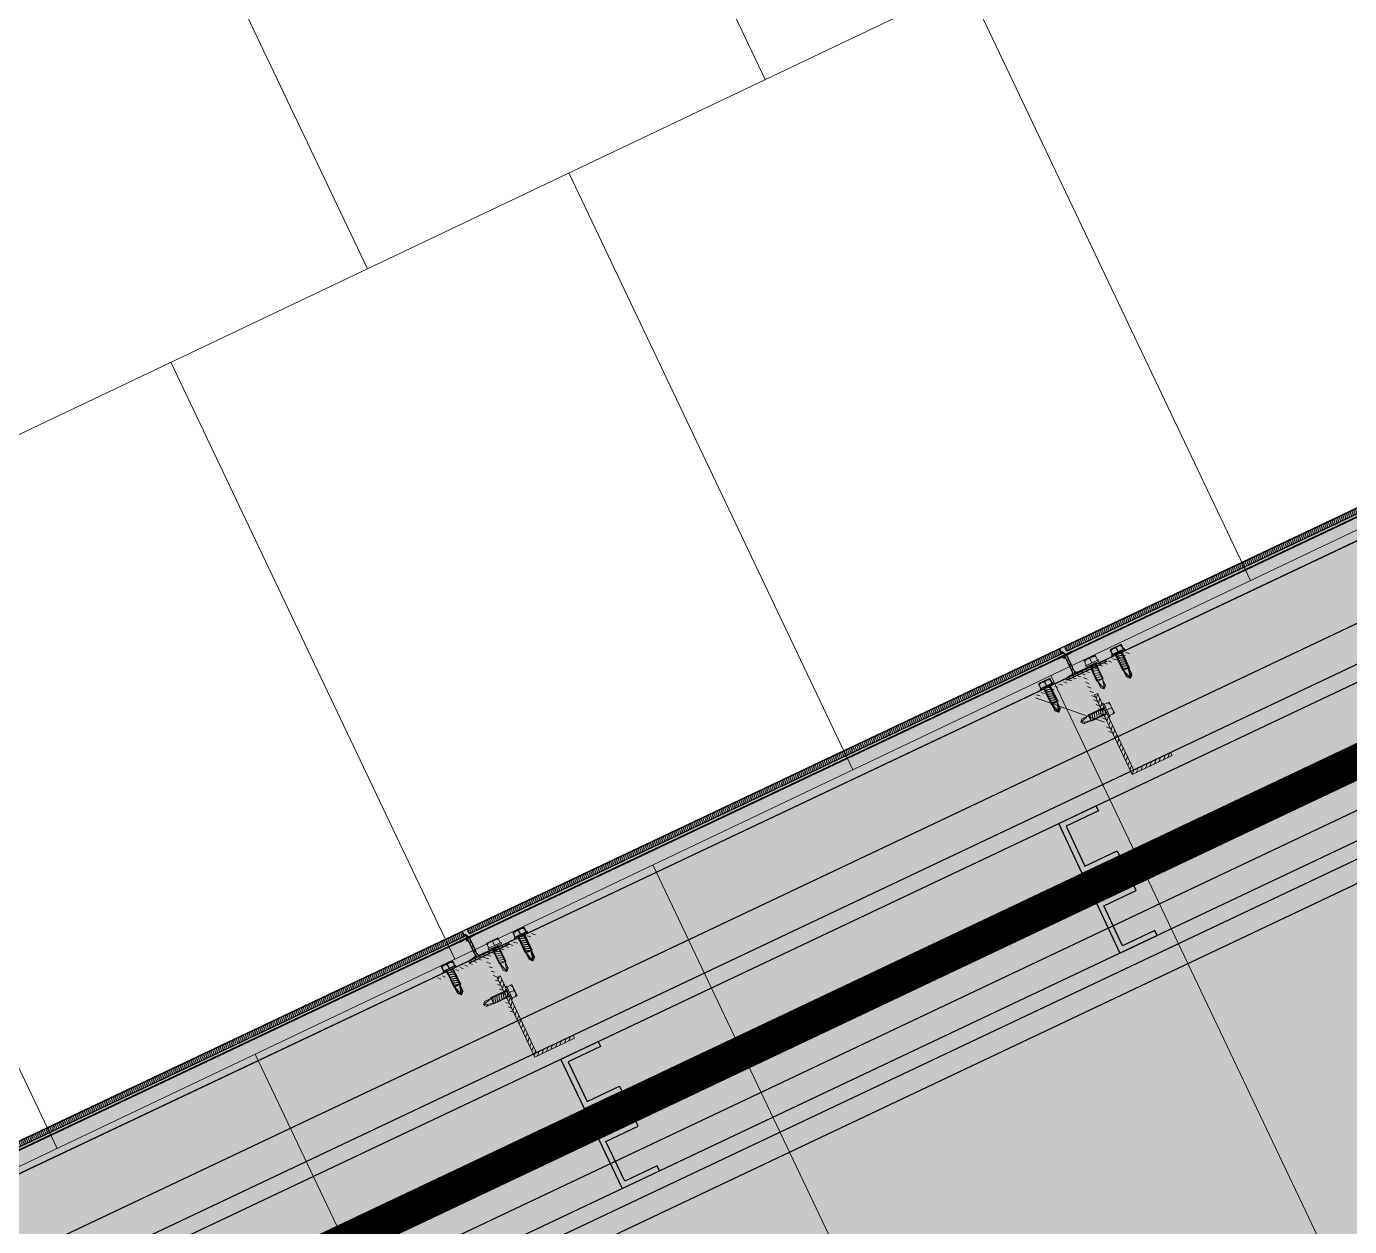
# Model space of a CAD drawing. Header units: metres. Extents: x 678805 to 1359287, y 2747329 to 5497370.
# Drawn here: x 679662.355 to 679663.557, y 2748571.161 to 2748572.25 of the extents above; entities that cross this region are included whole.
import ezdxf

# ---------------------------------------------------------------- set-up
doc = ezdxf.new("R2010")
doc.units = ezdxf.units.M
doc.linetypes.add('XREF_MON_BUILDINGS$0$Hidden', pattern=[0.004, 0.002, -0.002])
doc.linetypes.add('XREF_MON_SFT_TREES$0$HIDDEN', pattern=[0.375, 0.25, -0.125])
for name, color, linetype in [('00_XREF_MON_HSC_PAVEMENT', 7, 'Continuous'), ('00_XREF_TWQ_BUILDINGS', 7, 'Continuous'), ('00_XREF_TWQ_SFT_TREES', 7, 'Continuous'), ('XREF_MON_BUILDINGS$0$00-Modulos DEFINIDOS', 7, 'Continuous'), ('XREF_MON_BUILDINGS$0$00-Modulos ROOFS', 2, 'Continuous'), ('XREF_MON_BUILDINGS$0$02-L-01_Structure t2', 7, 'Continuous'), ('XREF_MON_BUILDINGS$0$02-L-01_Struture aux', 4, 'Continuous'), ('XREF_MON_BUILDINGS$0$02-L-Insulation', 252, 'Continuous'), ('XREF_MON_BUILDINGS$0$02-L-INT Panel', 5, 'Continuous'), ('XREF_MON_BUILDINGS$0$02-L-panel', 5, 'Continuous'), ('XREF_MON_SFT_TREES$0$SL_TREE_CANOPY', 251, 'XREF_MON_SFT_TREES$0$HIDDEN')]:
    doc.layers.add(name, color=color, linetype=linetype)
doc.layers.add('XREF_MON_BUILDINGS$0$0-WIPEOUTS', color=7, linetype='Continuous', true_color=0xffffff)
doc.layers.add('XREF_MON_SFT_TREES$0$SL_TREE_ZIZIPHUS_SPINA', color=7, linetype='Continuous', true_color=0xc6d408)
doc.layers.add('XREF_MON_BUILDINGS$0$00-AUX STRUCTURE', color=3, linetype='Continuous', plot=False)
for name, color, linetype, lineweight in [('XREF_MON_BUILDINGS$0$02-H-251', 251, 'Continuous', 0), ('XREF_MON_BUILDINGS$0$02-H-254', 254, 'Continuous', 0), ('XREF_MON_BUILDINGS$0$02-L-01_Structure L', 7, 'Continuous', 5), ('XREF_MON_BUILDINGS$0$02-L-01_Structure T', 8, 'Continuous', 5)]:
    doc.layers.add(name, color=color, linetype=linetype, lineweight=lineweight)
for name, color, linetype, lineweight, true_color in [('XREF_MON_BUILDINGS$0$02-KH-01 Water_Toilets', 7, 'Continuous', 30, 0x3877ff), ('XREF_MON_HSC_PAVEMENT$0$02-L-Joints-Paviment_07_Precast Concrete Blocks 60X40', 7, 'Continuous', 5, 0x999999), ('XREF_MON_HSC_PAVEMENT$0$03-TR-Pavement_07_Precast Concrete Blocks 60X40', 7, 'Continuous', 5, 0x999999)]:
    doc.layers.add(name, color=color, linetype=linetype, lineweight=lineweight, true_color=true_color)
doc.layers.get('XREF_MON_BUILDINGS$0$02-KH-01 Water_Toilets').off()
doc.layers.get('XREF_MON_SFT_TREES$0$SL_TREE_ZIZIPHUS_SPINA').off()
doc.linetypes.add('XREF_MON_BUILDINGS$0$BATTING', pattern='A,0.0001,-0.1,[134,ltypeshp.shx,S=0.1,R=0,X=-0.1,Y=0],-0.2,[134,ltypeshp.shx,S=0.1,R=180,X=0.1,Y=0],-0.1', length=0.4001)

# ---------------------------------------------------------------- blocks, each defined once
blk = doc.blocks.new('XREF_MON_BUILDINGS$0$modulo kiosco')
at = {"layer": 'XREF_MON_BUILDINGS$0$0-WIPEOUTS', "true_color": 0xfcfcfc}
h = blk.add_hatch(color=7, dxfattribs=at)
h.dxf.hatch_style = 1
h.paths.add_polyline_path([(119.6986085139215, -61.62058441969566), (119.6986085125245, -56.82058442011476), (124.4986085132696, -56.82058442058042), (124.4986085123383, -61.62058442132547)])
at = {"layer": 'XREF_MON_BUILDINGS$0$00-Modulos ROOFS', "lineweight": 0}
blk.add_lwpolyline([(119.6986085139215, -61.62058441969566), (119.6986085125245, -56.82058442011476), (124.4986085132696, -56.82058442058042), (124.4986085123383, -61.62058442132547)], close=True, dxfattribs=at)
at = {"layer": 'XREF_MON_BUILDINGS$0$00-Modulos ROOFS'}
blk.add_lwpolyline([(124.4986085137352, -57.12058442062698), (124.4986085132696, -56.82058442058042), (124.1986085125245, -56.82058442151174), (119.9986085128039, -56.82058442034759), (119.6986085125245, -56.82058442011476), (119.6986085125245, -57.12058442085981), (119.6986085134558, -61.32058442058042), (119.6986085139215, -61.62058441969566), (119.9986085128039, -61.62058442062698), (124.1986085125245, -61.62058442109264), (124.4986085123383, -61.62058442132547), (124.4986085128039, -61.32058442081325)], close=True, dxfattribs=at)
blk = doc.blocks.new('XREF_MON_BUILDINGS$0$AUTORROSCANTE')
at = {"layer": 'XREF_MON_BUILDINGS$0$02-L-01_Structure t2', "color": 0}
for p, q in [((-31.20000000000002, 5.629165124598842), (-26.19999999999959, 5.62916512459816)), ((-31.19999999999999, -3.410605131648481e-13), (-26.19999999999976, 0)), ((-2.365309734828713, 2.5), (-25, 2.5)), ((0, 0), (-8.999999999999972, 2.5)), ((0, 0), (-3.600692283157343, -1.09366380576239)), ((0, 0), (-2.365309734828713, 2.5)), ((0, 0), (-2.365309734828713, -2.5)), ((-31.20000000000002, -5.629165124598899), (-26.19999999999948, -5.629165124599581)), ((-2.365309734828713, -2.5), (-25, -2.5)), ((-3.600692283157343, -1.09366380576239), (-2.365309734828713, -2.5))]:
    blk.add_line(p, q, dxfattribs=at)
at = {"layer": 'XREF_MON_BUILDINGS$0$02-L-01_Structure t2', "color": 253}
for p, q in [((-25, 3.149999999999977), (-8.999999999999943, 3.150000000000034)), ((-23.47427264461649, -3.14999999999992), (-25, 2.662522019210144)), ((-21.40651940967126, -3.14999999999992), (-23.06020473028568, 3.149999999999864)), ((-19.338766174726, -3.14999999999992), (-20.99245149534045, 3.14999999999992)), ((-17.27101293978083, -3.14999999999992), (-18.92469826039516, 3.150000000000034)), ((-15.20325970483566, -3.14999999999992), (-16.85694502544993, 3.150000000000034)), ((-13.1355064698904, -3.14999999999992), (-14.78919179050473, 3.149999999999977)), ((-11.06775323494514, -3.14999999999992), (-12.72143855555953, 3.149999999999977)), ((-9, -3.14999999999992), (-10.65368532061433, 3.150000000000034)), ((-9, -3.14999999999992), (-8.999999999999972, 3.150000000000034)), ((-25, -3.149999999999977), (-9, -3.149999999999977)), ((-3.600692283157343, -1.09366380576239), (-9, -2.5))]:
    blk.add_line(p, q, dxfattribs=at)
at = {"layer": 'XREF_MON_BUILDINGS$0$02-L-01_Structure t2', "color": 0}
for points in [[(-31.20000000000002, 5.629165124598842), (-26.19999999999996, 5.629165124598842), (-26.19999999999996, -5.629165124599581), (-31.20000000000002, -5.629165124599581)], [(-26.19999999999951, 6.5), (-25, 6.5), (-25, -6.500000000000057), (-26.19999999999951, -6.500000000000057)]]:
    blk.add_lwpolyline(points, close=True, dxfattribs=at)
for centre, start, end in [((-26.98608579049073, 2.367525475711773), 129.2840388374925, 214.1828116507075), ((-26.98608579049073, -2.366719793068796), 145.8304296466695, 230.7332658614822)]:
    blk.add_arc(centre, 4.213914209509284, start, end, dxfattribs=at)
blk = doc.blocks.new('XREF_MON_BUILDINGS$0$ULMA_Montante VV')
at = {"layer": 'XREF_MON_BUILDINGS$0$02-H-251', "ltscale": 125}
h = blk.add_hatch(dxfattribs=at)
h.set_pattern_fill('ANSI31', color=256, scale=0.001, angle=450, style=0)
h.set_pattern_definition([(134.9999999999999, (-0.05125000000043656, -0.00250000000005457), (-0.002245064030267289, -0.002245064030267287), [])])
edge = h.paths.add_edge_path()
edge.add_line((-0.05095000000073924, -0.00250000000005457), (0.04844999999841093, -0.00250000000005457))
edge.add_arc((0.04844999999841093, -0.002200000000129876), 0.0003, 270, 360)
edge.add_line((0.04874999999992724, -0.002200000000129876), (0.04874999999992724, -0.0003000000001520675))
edge.add_arc((0.04844999999841093, -0.0003000000001520675), 0.0003, 0, 90)
edge.add_line((0.04844999999841093, 0), (0, 0))
edge.add_line((0, 0), (0, 0.05719999999996617))
edge.add_arc((-0.0003000000015163096, 0.05719999999996617), 0.0003, 0, 90)
edge.add_line((-0.0003000000015163096, 0.05749999999989086), (-0.002200000000811997, 0.05749999999989086))
edge.add_arc((-0.002200000000811997, 0.05719999999996617), 0.0003, 90, 180)
edge.add_line((-0.002500000000509317, 0.05719999999996617), (-0.002500000000509317, 0))
edge.add_line((-0.002500000000509317, 0), (-0.05095000000073924, 0))
edge.add_arc((-0.05095000000073924, -0.0003000000001520675), 0.0003, 90, 180)
edge.add_line((-0.05125000000043656, -0.0003000000001520675), (-0.05125000000043656, -0.002200000000129876))
edge.add_arc((-0.05095000000073924, -0.002200000000129876), 0.0003, 180, 270)
blk = doc.blocks.new('XREF_MON_BUILDINGS$0$ULMA_Autotaladrante')
at = {"layer": 'XREF_MON_BUILDINGS$0$02-L-01_Structure T', "color": 252}
for p, q in [((-0.02500000000509317, 2.273736754432321e-13), (-0.02263469026956955, 0.00250000000005457)), ((-0.02500000000509317, 2.273736754432321e-13), (-0.01600000000325963, 0.00250000000005457)), ((-0.02500000000509317, 2.273736754432321e-13), (-0.02263469026956955, -0.002499999999599822)), ((-0.02500000000509317, 2.273736754432321e-13), (-0.02139930772136722, -0.001093663805477263)), ((-0.02263469026956955, 0.00250000000005457), (0, 0.00250000000005457)), ((0, 0.003150000000232467), (-0.01600000000325963, 0.003150000000232467)), ((-0.01600000000325963, -0.003149999999777719), (-0.01600000000325963, 0.003150000000232467)), ((-0.01600000000325963, -0.003149999999777719), (-0.01434631468237058, 0.003150000000232467)), ((-0.01393224676803584, -0.003149999999777719), (-0.01227856144714679, 0.003150000000232467)), ((-0.0118644935323573, -0.003149999999777719), (-0.01021080821146825, 0.003150000000232467)), ((-0.00979674029713351, -0.003149999999777719), (-0.008143054976244457, 0.003150000000232467)), ((-0.00772898706190972, -0.003149999999777719), (-0.006075301741020667, 0.003150000000232467)), ((-0.005661233826231182, -0.003149999999777719), (-0.004007548505342129, 0.003150000000232467)), ((-0.003593480591007392, -0.003149999999777719), (-0.001939795270118339, 0.003150000000232467)), ((-0.001525727355783602, -0.003149999999777719), (0, 0.002662522019363678)), ((0.006200000001172157, 0.005629165124673818), (0.001200000000153523, 0.005629165124673818)), ((0.006200000001172157, 2.273736754432321e-13), (0.001200000000153523, 2.273736754432321e-13)), ((-0.02139930772136722, -0.001093663805477263), (-0.02263469026956955, -0.002499999999599822)), ((-0.02263469026956955, -0.002499999999599822), (0, -0.002499999999599822)), ((-0.02139930772136722, -0.001093663805477263), (-0.01600000000325963, -0.002499999999599822)), ((0, -0.003149999999777719), (-0.01600000000325963, -0.003149999999777719)), ((0.006200000001172157, -0.005629165124219071), (0.001200000000153523, -0.005629165124219071))]:
    blk.add_line(p, q, dxfattribs=at)
for points in [[(0.001200000000153523, 0.006499999999959982), (0, 0.006499999999959982), (0, -0.006499999999732609), (0.001200000000153523, -0.006499999999732609)], [(0.006200000001172157, 0.005629165124673818), (0.001200000000153523, 0.005629165124673818), (0.001200000000153523, -0.005629165124219071), (0.006200000001172157, -0.005629165124219071)]]:
    blk.add_lwpolyline(points, close=True, dxfattribs=at)
for centre, start, end in [((0.001986085791031655, 0.002367525475847287), 325.8171883654993, 50.71596115511253), ((0.001986085791031655, -0.002366719792689764), 309.2667341381091, 34.16957033823044)]:
    blk.add_arc(centre, 0.004213914210367771, start, end, dxfattribs=at)
blk = doc.blocks.new('XREF_MON_BUILDINGS$0$ULMA_Escuadra40x80_Seccion')
at = {"layer": 'XREF_MON_BUILDINGS$0$02-H-251', "ltscale": 125}
h = blk.add_hatch(dxfattribs=at)
h.set_pattern_fill('ANSI31', color=256, scale=0.001, angle=360, style=0)
h.set_pattern_definition([(45, (0, 0), (-0.002245064030267288, 0.002245064030267289), [])])
h.paths.add_polyline_path([(0, 0.0799999999994725), (0.002999999989697244, 0.0799999999994725), (0.002999999989697244, 0.002999999999701686), (0.03999999999359716, 0.002999999999701686), (0.03999999999359716, 0), (0, 0)])
at = {"layer": 'XREF_MON_BUILDINGS$0$02-L-01_Structure L', "linetype": 'Continuous'}
blk.add_lwpolyline([(0, 0.0799999999994725), (0.002999999989697244, 0.0799999999994725), (0.002999999989697244, 0.002999999999701686), (0.03999999999359716, 0.002999999999701686), (0.03999999999359716, 0), (0, 0)], close=True, dxfattribs=at)
blk = doc.blocks.new('XREF_MON_BUILDINGS$0$A$C56BF4A3E')
at = {"layer": 'XREF_MON_BUILDINGS$0$02-H-251', "linetype": 'XREF_MON_BUILDINGS$0$Hidden', "ltscale": 125}
h = blk.add_hatch(dxfattribs=at)
h.set_pattern_fill('ANSI31', color=256, scale=0.001, angle=450, style=0)
h.set_pattern_definition([(135, (179.9728777432439, -253.8537021574), (-0.002245064030267289, -0.002245064030267288), [])])
edge = h.paths.add_edge_path()
edge.add_line((9.611838298778306, 1.784288344070564), (9.611838298778306, 1.786288344070517))
edge.add_line((9.611838298778306, 1.786288344070517), (9.612083709300745, 1.793159838702667))
edge.add_line((9.612083709300745, 1.793159838702667), (9.613027792749048, 1.794038671721655))
edge.add_arc((9.612823384787074, 1.794258256295297), 0.0003, -47.04999999999998, 42.95000000001143)
edge.add_line((9.613042969360716, 1.794462664257498), (9.612163962712142, 1.795406934226339))
edge.add_line((9.612163962712142, 1.795406934226339), (9.612226474089251, 1.797157252761753))
edge.add_line((9.612226474089251, 1.797157252761753), (9.613170596235644, 1.798036121804234))
edge.add_arc((9.612966188272761, 1.798255706378104), 0.0003, -47.04999999998516, 42.95000000001143)
edge.add_line((9.613185772846403, 1.798460114340305), (9.612306730169106, 1.799404423013602))
edge.add_line((9.612306730169106, 1.799404423013602), (9.61276941960244, 1.812359727131497))
edge.add_arc((9.61476814531073, 1.812288344070584), 0.002, 90, 177.9545915111138, ccw=False)
edge.add_line((9.61476814531073, 1.814288344070537), (9.62149749979056, 1.814288344070537))
edge.add_line((9.62149749979056, 1.814288344070537), (9.630838298778539, 1.814288344070537))
edge.add_line((9.630838298778539, 1.814288344070537), (9.630838298778539, 1.809138344070579))
edge.add_line((9.630838298778539, 1.809138344070579), (9.631838298778742, 1.809138344070579))
edge.add_line((9.631838298778742, 1.809138344070579), (9.631838298778742, 1.81445573791304))
edge.add_arc((9.63213829877844, 1.81445573791304), 0.0003, -240.00000000000432, -180, ccw=False)
edge.add_line((9.631988298778591, 1.814715545534245), (9.634868683535782, 1.81637853644931))
edge.add_arc((9.634718683535933, 1.816638344070515), 0.0003, -59.99999999998553, 119.9999999999957)
edge.add_line((9.634568683536084, 1.816898151691721), (9.632288298778288, 1.815581570937884))
edge.add_arc((9.63213829877844, 1.815841378559089), 0.0003, -180, -60.00000000000432, ccw=False)
edge.add_line((9.631838298778742, 1.815841378559089), (9.631838298778742, 1.823588344070476))
edge.add_line((9.631838298778742, 1.823588344070476), (9.630838298778539, 1.823588344070476))
edge.add_line((9.630838298778539, 1.823588344070476), (9.630838298778539, 1.817588344070618))
edge.add_line((9.630838298778539, 1.817588344070618), (9.629088298778182, 1.817588344070618))
edge.add_arc((9.629088298778182, 1.817338344070567), 0.0002500000000000272, 90, 270)
edge.add_line((9.629088298778182, 1.817088344070516), (9.630838298778539, 1.817088344070516))
edge.add_line((9.630838298778539, 1.817088344070516), (9.630838298778539, 1.81608834407054))
edge.add_line((9.630838298778539, 1.81608834407054), (9.614593875936801, 1.81608834407054))
edge.add_arc((9.614593875936801, 1.818088344070492), 0.002, -172.55258314980222, -90, ccw=False)
edge.add_line((9.612610747468747, 1.817829111590999), (9.611838298778306, 1.823738344070552))
edge.add_line((9.611838298778306, 1.823738344070552), (9.610038298778303, 1.823738344070552))
edge.add_line((9.610038298778303, 1.823738344070552), (9.610038298778303, 1.784288344070564))
edge.add_line((9.610038298778303, 1.784288344070564), (9.611838298778306, 1.784288344070564))
h = blk.add_hatch(dxfattribs=at)
h.set_pattern_fill('ANSI31', color=256, scale=0.001, angle=450, style=0)
h.set_pattern_definition([(135, (179.9728777432439, -254.4537021573999), (-0.002245064030267289, -0.002245064030267288), [])])
edge = h.paths.add_edge_path()
edge.add_line((9.611838298778306, 1.184288344070566), (9.611838298778306, 1.186288344070519))
edge.add_line((9.611838298778306, 1.186288344070519), (9.612083709300745, 1.19315983870267))
edge.add_line((9.612083709300745, 1.19315983870267), (9.613027792749048, 1.194038671721657))
edge.add_arc((9.612823384787074, 1.194258256295299), 0.0003, -47.04999999999998, 42.95000000001143)
edge.add_line((9.613042969360716, 1.1944626642575), (9.612163962712142, 1.195406934226341))
edge.add_line((9.612163962712142, 1.195406934226341), (9.612226474089251, 1.197157252761755))
edge.add_line((9.612226474089251, 1.197157252761755), (9.613170596235644, 1.198036121804236))
edge.add_arc((9.612966188272761, 1.198255706378106), 0.0003, -47.04999999998516, 42.95000000001143)
edge.add_line((9.613185772846403, 1.198460114340307), (9.612306730169106, 1.199404423013604))
edge.add_line((9.612306730169106, 1.199404423013604), (9.61276941960244, 1.212359727131499))
edge.add_arc((9.61476814531073, 1.212288344070586), 0.002, 90, 177.9545915111138, ccw=False)
edge.add_line((9.61476814531073, 1.214288344070539), (9.62149749979056, 1.214288344070539))
edge.add_line((9.62149749979056, 1.214288344070539), (9.630838298778539, 1.214288344070539))
edge.add_line((9.630838298778539, 1.214288344070539), (9.630838298778539, 1.209138344070581))
edge.add_line((9.630838298778539, 1.209138344070581), (9.631838298778742, 1.209138344070581))
edge.add_line((9.631838298778742, 1.209138344070581), (9.631838298778742, 1.214455737913042))
edge.add_arc((9.63213829877844, 1.214455737913042), 0.0003, -240.00000000000432, -180, ccw=False)
edge.add_line((9.631988298778591, 1.214715545534247), (9.634868683535782, 1.216378536449312))
edge.add_arc((9.634718683535933, 1.216638344070518), 0.0003, -59.99999999998553, 119.9999999999957)
edge.add_line((9.634568683536084, 1.216898151691723), (9.632288298778288, 1.215581570937886))
edge.add_arc((9.63213829877844, 1.215841378559091), 0.0003, -180, -60.00000000000432, ccw=False)
edge.add_line((9.631838298778742, 1.215841378559091), (9.631838298778742, 1.223588344070478))
edge.add_line((9.631838298778742, 1.223588344070478), (9.630838298778539, 1.223588344070478))
edge.add_line((9.630838298778539, 1.223588344070478), (9.630838298778539, 1.21758834407062))
edge.add_line((9.630838298778539, 1.21758834407062), (9.629088298778182, 1.21758834407062))
edge.add_arc((9.629088298778182, 1.217338344070569), 0.0002500000000000272, 90, 270)
edge.add_line((9.629088298778182, 1.217088344070518), (9.630838298778539, 1.217088344070518))
edge.add_line((9.630838298778539, 1.217088344070518), (9.630838298778539, 1.216088344070542))
edge.add_line((9.630838298778539, 1.216088344070542), (9.614593875936801, 1.216088344070542))
edge.add_arc((9.614593875936801, 1.218088344070495), 0.002, -172.55258314980222, -90, ccw=False)
edge.add_line((9.612610747468747, 1.217829111591001), (9.611838298778306, 1.223738344070554))
edge.add_line((9.611838298778306, 1.223738344070554), (9.610038298778303, 1.223738344070554))
edge.add_line((9.610038298778303, 1.223738344070554), (9.610038298778303, 1.184288344070566))
edge.add_line((9.610038298778303, 1.184288344070566), (9.611838298778306, 1.184288344070566))
at = {"layer": 'XREF_MON_BUILDINGS$0$02-H-254', "ltscale": 125}
h = blk.add_hatch(dxfattribs=at)
h.set_pattern_fill('ANSI31', color=256, scale=0.0005, angle=90, style=0)
h.set_pattern_definition([(135, (179.8455741939298, -253.9964603719356), (-0.001122532015133644, -0.001122532015133644), [])])
h.paths.add_polyline_path([(9.638731916077536, 1.81778834409009), (9.638731916077536, 2.412657807545827), (9.633799727911484, 2.412657807545827), (9.63380145604945, 1.81778834409009)])
h = blk.add_hatch(dxfattribs=at)
h.set_pattern_fill('ANSI31', color=256, scale=0.0005, angle=90, style=0)
h.set_pattern_definition([(135, (179.8455741939298, -254.5964603719356), (-0.001122532015133644, -0.001122532015133644), [])])
h.paths.add_polyline_path([(9.638731916077536, 1.217788344090092), (9.638731916077536, 1.812657807545826), (9.633799727911484, 1.812657807545826), (9.63380145604945, 1.217788344090092)])
h = blk.add_hatch(dxfattribs=at)
h.set_pattern_fill('ANSI31', color=256, scale=0.0005, angle=90, style=0)
h.set_pattern_definition([(135, (179.8455741939298, -255.1964603719356), (-0.001122532015133644, -0.001122532015133644), [])])
h.paths.add_polyline_path([(9.638645203671874, 0.6024458150255043), (9.638731916077536, 1.212657807545824), (9.633799727911484, 1.212657807545824), (9.63371474364379, 0.6024458150255043)])
at = {"layer": 'XREF_MON_BUILDINGS$0$00-AUX STRUCTURE', "linetype": 'Continuous', "const_width": 0.03}
blk.add_lwpolyline([(9.430634532117939, 0.2913524632581677), (9.430634532117935, 2.411352463266301)], dxfattribs=at)
at = {"layer": 'XREF_MON_BUILDINGS$0$02-L-01_Struture aux'}
for p, q in [((9.61190043081061, 0.03673700327660612), (9.611900430810582, 4.782801933178057)), ((9.611989630381931, 4.782801933178128), (9.611989630396298, 0.03673700327653862))]:
    blk.add_line(p, q, dxfattribs=at)
at = {"layer": 'XREF_MON_BUILDINGS$0$02-L-01_Struture aux', "linetype": 'Continuous'}
for p, q in [((9.415634532121661, 4.531352463266309), (9.415634532121661, 0.291352463266314)), ((9.445634532121066, 4.531352463266309), (9.445634532121066, 0.291352463266314))]:
    blk.add_line(p, q, dxfattribs=at)
at = {"layer": 'XREF_MON_BUILDINGS$0$02-L-01_Struture aux', "linetype": 'XREF_MON_BUILDINGS$0$Hidden'}
for p, q in [((9.610038298778303, 1.784288344070564), (9.610038298778303, 1.823738344070552)), ((9.610038298778303, 1.823738344070552), (9.611838298778306, 1.823738344070552)), ((9.612610747468747, 1.817829111590999), (9.611838298778306, 1.823738344070552)), ((9.614593875936801, 1.81608834407054), (9.630838298778539, 1.81608834407054)), ((9.61476814531073, 1.814288344070537), (9.62149749979056, 1.814288344070537)), ((9.62149749979056, 1.814288344070537), (9.630838298778539, 1.814288344070537)), ((9.629088298778182, 1.817788344070568), (9.630838298778539, 1.817788344070625)), ((9.629088298778182, 1.817288344070523), (9.630838298778539, 1.817288344070523)), ((9.630838298778539, 1.817788344070625), (9.630838298778539, 1.823588344070476)), ((9.630838298778539, 1.823588344070476), (9.631838298778742, 1.823588344070476)), ((9.630838298778539, 1.81608834407054), (9.630838298778539, 1.817288344070523)), ((9.630838298778539, 1.809138344070579), (9.630838298778539, 1.814288344070537)), ((9.631838298778742, 1.815841378559089), (9.631838298778742, 1.823588344070476)), ((9.631838298778742, 1.809138344070579), (9.631838298778742, 1.81445573791304)), ((9.634868683535782, 1.81637853644931), (9.631988298778591, 1.814715545534245)), ((9.634568683536084, 1.816898151691721), (9.632288298778288, 1.815581570937884)), ((9.61276941960244, 1.812359727131497), (9.612306730169106, 1.799404423013602)), ((9.630838298778539, 1.809138344070579), (9.631838298778742, 1.809138344070579)), ((9.612083709300745, 1.793159838702667), (9.611838298778306, 1.786288344070517)), ((9.613027792749048, 1.794038671721655), (9.612083709300745, 1.793159838702667)), ((9.612226474089251, 1.797157252761753), (9.612163962712142, 1.795406934226339)), ((9.613042969360716, 1.794462664257498), (9.612163962712142, 1.795406934226339)), ((9.613170596235644, 1.798036121804234), (9.612226474089251, 1.797157252761753)), ((9.613185772846403, 1.798460114340305), (9.612306730169106, 1.799404423013602)), ((9.610038298778303, 1.784288344070564), (9.611838298778306, 1.784288344070564)), ((9.611838298778306, 1.785538344070591), (9.611838298778306, 1.786288344070517)), ((9.611838298778306, 1.784288344070564), (9.611838298778306, 1.786288344070517)), ((9.610038298778303, 1.184288344070566), (9.610038298778303, 1.223738344070554)), ((9.610038298778303, 1.223738344070554), (9.611838298778306, 1.223738344070554)), ((9.612610747468747, 1.217829111591001), (9.611838298778306, 1.223738344070554)), ((9.614593875936801, 1.216088344070542), (9.630838298778539, 1.216088344070542)), ((9.61476814531073, 1.214288344070539), (9.62149749979056, 1.214288344070539)), ((9.62149749979056, 1.214288344070539), (9.630838298778539, 1.214288344070539)), ((9.629088298778182, 1.21778834407057), (9.630838298778539, 1.217788344070627)), ((9.629088298778182, 1.217288344070525), (9.630838298778539, 1.217288344070525)), ((9.630838298778539, 1.217788344070627), (9.630838298778539, 1.223588344070478)), ((9.630838298778539, 1.223588344070478), (9.631838298778742, 1.223588344070478)), ((9.630838298778539, 1.216088344070542), (9.630838298778539, 1.217288344070525)), ((9.630838298778539, 1.209138344070581), (9.630838298778539, 1.214288344070539)), ((9.631838298778742, 1.215841378559091), (9.631838298778742, 1.223588344070478)), ((9.631838298778742, 1.209138344070581), (9.631838298778742, 1.214455737913042)), ((9.634868683535782, 1.216378536449312), (9.631988298778591, 1.214715545534247)), ((9.634568683536084, 1.216898151691723), (9.632288298778288, 1.215581570937886)), ((9.61276941960244, 1.212359727131499), (9.612306730169106, 1.199404423013604)), ((9.630838298778539, 1.209138344070581), (9.631838298778742, 1.209138344070581)), ((9.612083709300745, 1.19315983870267), (9.611838298778306, 1.186288344070519)), ((9.613027792749048, 1.194038671721657), (9.612083709300745, 1.19315983870267)), ((9.612226474089251, 1.197157252761755), (9.612163962712142, 1.195406934226341)), ((9.613042969360716, 1.1944626642575), (9.612163962712142, 1.195406934226341)), ((9.613170596235644, 1.198036121804236), (9.612226474089251, 1.197157252761755)), ((9.613185772846403, 1.198460114340307), (9.612306730169106, 1.199404423013604)), ((9.610038298778303, 1.184288344070566), (9.611838298778306, 1.184288344070566)), ((9.611838298778306, 1.185538344070594), (9.611838298778306, 1.186288344070519)), ((9.611838298778306, 1.184288344070566), (9.611838298778306, 1.186288344070519))]:
    blk.add_line(p, q, dxfattribs=at)
at = {"layer": 'XREF_MON_BUILDINGS$0$02-L-01_Struture aux'}
for points in [[(9.631024986124803, 0.1416539932098146), (9.631024982419223, 4.782801933192893)], [(9.631795134289025, 4.78280193319349), (9.631795137994605, 0.1416539932098146)]]:
    blk.add_lwpolyline(points, dxfattribs=at)
at = {"layer": 'XREF_MON_BUILDINGS$0$02-L-01_Struture aux', "linetype": 'Continuous'}
for points in [[(9.415634532108985, 1.748886305986389), (9.415634532115323, 1.786352463277467), (9.365634532115312, 1.786352463277467), (9.36563453211534, 1.748886305986389), (9.370634532115336, 1.748886305986389), (9.370634532115307, 1.781352463277443), (9.410634532114475, 1.781352463277443), (9.41063453210899, 1.748886305978772), (9.415634532108985, 1.748886305978772)], [(9.445634532133742, 1.748886305986389), (9.445634532127404, 1.786352463277467), (9.495634532127415, 1.786352463277467), (9.495634532127387, 1.748886305986389), (9.490634532127391, 1.748886305986389), (9.49063453212742, 1.781352463277443), (9.450634532128252, 1.781352463277443), (9.450634532133737, 1.748886305978772), (9.445634532133742, 1.748886305978772)], [(9.415634532108985, 1.248886305986389), (9.415634532115323, 1.286352463277467), (9.365634532115312, 1.286352463277467), (9.36563453211534, 1.248886305986389), (9.370634532115336, 1.248886305986389), (9.370634532115307, 1.281352463277443), (9.410634532114475, 1.281352463277443), (9.41063453210899, 1.248886305978772), (9.415634532108985, 1.248886305978772)], [(9.445634532133742, 1.248886305986389), (9.445634532127404, 1.286352463277467), (9.495634532127415, 1.286352463277467), (9.495634532127387, 1.248886305986389), (9.490634532127391, 1.248886305986389), (9.49063453212742, 1.281352463277443), (9.450634532128252, 1.281352463277443), (9.450634532133737, 1.248886305978772), (9.445634532133742, 1.248886305978772)]]:
    blk.add_lwpolyline(points, dxfattribs=at)
at = {"layer": 'XREF_MON_BUILDINGS$0$02-L-01_Struture aux', "linetype": 'XREF_MON_BUILDINGS$0$Hidden'}
for centre, radius, start, end in [((9.614593875936801, 1.818088344070492), 0.002, 187.4474168504474, 270), ((9.61476814531073, 1.812288344070584), 0.002, 90, 177.9545915139035), ((9.629088298778182, 1.817538344070574), 0.0002500000000000272, 90, 270), ((9.63213829877844, 1.815841378559089), 0.0003, 180, 299.9999999682885), ((9.63213829877844, 1.81445573791304), 0.0003, 119.9999999682898, 180), ((9.634718683535933, 1.816638344070515), 0.0003, 299.9999999682885, 119.9999999682898), ((9.612823384787074, 1.794258256295297), 0.0003, 312.9499999742432, 42.95000000603287), ((9.612966188272761, 1.798255706378104), 0.0003, 312.9500000717973, 42.95000000603287), ((9.614593875936801, 1.218088344070495), 0.002, 187.4474168504474, 270), ((9.61476814531073, 1.212288344070586), 0.002, 90, 177.9545915139035), ((9.629088298778182, 1.217538344070576), 0.0002500000000000272, 90, 270), ((9.63213829877844, 1.215841378559091), 0.0003, 180, 299.9999999682885), ((9.63213829877844, 1.214455737913042), 0.0003, 119.9999999682898, 180), ((9.634718683535933, 1.216638344070518), 0.0003, 299.9999999682885, 119.9999999682898), ((9.612823384787074, 1.194258256295299), 0.0003, 312.9499999742432, 42.95000000603287), ((9.612966188272761, 1.198255706378106), 0.0003, 312.9500000717973, 42.95000000603287)]:
    blk.add_arc(centre, radius, start, end, dxfattribs=at)
at = {"layer": 'XREF_MON_BUILDINGS$0$02-L-Insulation', "linetype": 'XREF_MON_BUILDINGS$0$BATTING', "ltscale": 0.08}
blk.add_line((9.544001165870586, 4.734097015932541), (9.544001165870586, 0.09798582950495671), dxfattribs=at)
at = {"layer": 'XREF_MON_BUILDINGS$0$02-L-Insulation', "linetype": 'XREF_MON_BUILDINGS$0$BATTING', "ltscale": 0.04}
blk.add_line((9.390634532115005, 0.3013524632572668), (9.390634532115005, 4.531352463257221), dxfattribs=at)
at = {"layer": 'XREF_MON_BUILDINGS$0$02-L-INT Panel', "linetype": 'Continuous'}
for p, q in [((9.510634532119273, 4.691352463259882), (9.510634532117937, 0.1313524632558298)), ((9.350634532121067, 4.531352463257853), (9.350634532121067, 0.2913524632578515)), ((9.365634532119206, 4.531352463257853), (9.365634532119206, 0.2913524632578515)), ((9.495634532121077, 4.531352463257853), (9.495634532121077, 0.2913524632578515)), ((9.510634532121376, 4.531352463257853), (9.510634532121063, 0.2913524632578515)), ((9.33063453212107, 4.511352463257872), (9.33063453212107, 0.3113524632578688))]:
    blk.add_line(p, q, dxfattribs=at)
at = {"layer": 'XREF_MON_BUILDINGS$0$02-L-panel'}
for points in [[(9.633801076503264, 2.412657807545827), (9.638731916077536, 2.412657807545827), (9.638731916077536, 1.81778834409009), (9.633806430380776, 1.81778834409009), (9.633801076503264, 2.412657807545827)], [(9.633801076503264, 1.812657807545826), (9.638731916077536, 1.812657807545826), (9.638731916077536, 1.217788344090092), (9.633806430380776, 1.217788344090092), (9.633806430380776, 1.812657807545826)], [(9.633801076503264, 1.212657807545824), (9.638731916077536, 1.212657807545824), (9.638642716506208, 0.6024458150255043), (9.633717230809449, 0.6024458150255043), (9.633801076503264, 1.212657807545824)]]:
    blk.add_lwpolyline(points, dxfattribs=at)
at = {"layer": 'XREF_MON_BUILDINGS$0$02-L-panel', "ltscale": 125}
for points in [[(9.633806430380776, 1.81778834409009), (9.638731916077536, 1.81778834409009)], [(9.633806430380776, 1.217788344090089), (9.638731916077536, 1.217788344090089)]]:
    blk.add_lwpolyline(points, dxfattribs=at)
at = {"layer": 'XREF_MON_BUILDINGS$0$02-L-01_Struture aux'}
for name, p, rotation in [('XREF_MON_BUILDINGS$0$ULMA_Montante VV', (9.607538298778163, 1.80943871598409), 90), ('XREF_MON_BUILDINGS$0$ULMA_Autotaladrante', (9.570203805942011, 1.803938715995418), 270.009482109194), ('XREF_MON_BUILDINGS$0$ULMA_Escuadra40x80_Seccion', (9.507467210449104, 1.806938715983296), 270), ('XREF_MON_BUILDINGS$0$ULMA_Autotaladrante', (9.613410979640715, 1.7966710256804), 0.004741052066469309), ('XREF_MON_BUILDINGS$0$ULMA_Montante VV', (9.607538298778163, 1.209438715984092), 90), ('XREF_MON_BUILDINGS$0$ULMA_Autotaladrante', (9.570203805942011, 1.20393871599542), 270.009482109194), ('XREF_MON_BUILDINGS$0$ULMA_Escuadra40x80_Seccion', (9.507467210449104, 1.206938715983298), 270), ('XREF_MON_BUILDINGS$0$ULMA_Autotaladrante', (9.613410979640715, 1.196671025680402), 0.004741052066469309)]:
    blk.add_blockref(name, p, dxfattribs=dict(at, rotation=rotation))
at = {"layer": 'XREF_MON_BUILDINGS$0$02-L-01_Struture aux', "xscale": -0.001000000003841706, "yscale": 0.000999999996565748, "zscale": 0.001}
for p in [(9.587088298874189, 1.842886050650424), (9.587210846664131, 1.771043004175414), (9.587088298874189, 1.242886050650426), (9.587210846664131, 1.171043004175417)]:
    blk.add_blockref('XREF_MON_BUILDINGS$0$AUTORROSCANTE', p, dxfattribs=at)
blk = doc.blocks.new('XREF_MON_BUILDINGS')
at = {"layer": 'XREF_MON_BUILDINGS$0$02-KH-01 Water_Toilets', "linetype": 'Continuous', "rotation": 115.3161611592081}
blk.add_blockref('XREF_MON_BUILDINGS$0$modulo kiosco', (679661.9111184992, 2748433.30569171), dxfattribs=at)
at = {"layer": 'XREF_MON_BUILDINGS$0$00-Modulos DEFINIDOS', "rotation": 115.3161611891357}
blk.add_blockref('XREF_MON_BUILDINGS$0$A$C56BF4A3E', (679668.5158053937, 2748563.492723278), dxfattribs=at)
blk = doc.blocks.new('XREF_MON_SFT_TREES$0$Ziziphus_spina_christi')
at = {"layer": 'XREF_MON_SFT_TREES$0$SL_TREE_CANOPY', "linetype": 'XREF_MON_SFT_TREES$0$HIDDEN'}
blk.add_circle((0, 0), 5, dxfattribs=at)
blk = doc.blocks.new('XREF_MON_SFT_TREES')
at = {"layer": 'XREF_MON_SFT_TREES$0$SL_TREE_ZIZIPHUS_SPINA', "rotation": 25.44812939262281}
blk.add_blockref('XREF_MON_SFT_TREES$0$Ziziphus_spina_christi', (679663.9074501895, 2748575.829870025), dxfattribs=at)
blk = doc.blocks.new('XREF_MON_HSC_PAVEMENT')
at = {"layer": 'XREF_MON_HSC_PAVEMENT$0$02-L-Joints-Paviment_07_Precast Concrete Blocks 60X40'}
for points in [[(679663.0260353925, 2748572.201844301), (679662.7682206479, 2748572.743629828)], [(679662.6648450411, 2748572.029967805), (679662.4070302965, 2748572.571753332)], [(679663.4666869371, 2748571.747081752), (679663.2088716484, 2748572.288867021)], [(679663.1054967582, 2748571.575204893), (679662.8476814695, 2748572.116990162)], [(679662.7443065795, 2748571.403328034), (679662.4864912907, 2748571.945113302)], [(679662.3831164006, 2748571.231451175), (679662.1253011118, 2748571.773236443)], [(679663.5431594938, 2748571.118984476), (679663.2853447492, 2748571.660770003)], [(679663.1819691424, 2748570.94710798), (679662.9241543978, 2748571.488893507)], [(679662.8207787909, 2748570.775231483), (679662.5629640463, 2748571.31701701)]]:
    blk.add_lwpolyline(points, dxfattribs=at)
at = {"layer": 'XREF_MON_HSC_PAVEMENT$0$03-TR-Pavement_07_Precast Concrete Blocks 60X40'}
for p, q in [((679648.5765499024, 2748565.325893903), (679668.479672625, 2748574.79704332)), ((679648.8351020025, 2748564.784459255), (679668.7988764854, 2748574.28447057))]:
    blk.add_line(p, q, dxfattribs=at)

msp = doc.modelspace()

# ---------------------------------------------------------------- block references
at = {"layer": '00_XREF_MON_HSC_PAVEMENT'}
msp.add_blockref('XREF_MON_HSC_PAVEMENT', (0, 0), dxfattribs=at)

# ---------------------------------------------------------------- next in the draw order: block references
at = {"layer": '00_XREF_TWQ_BUILDINGS'}
msp.add_blockref('XREF_MON_BUILDINGS', (0, 0), dxfattribs=at)

# ---------------------------------------------------------------- next in the draw order: block references
msp.add_blockref('XREF_MON_BUILDINGS', (0, 0))

# ---------------------------------------------------------------- next in the draw order: block references
at = {"layer": '00_XREF_TWQ_SFT_TREES'}
msp.add_blockref('XREF_MON_SFT_TREES', (0, 0), dxfattribs=at)

doc.saveas('drawing.dxf')
